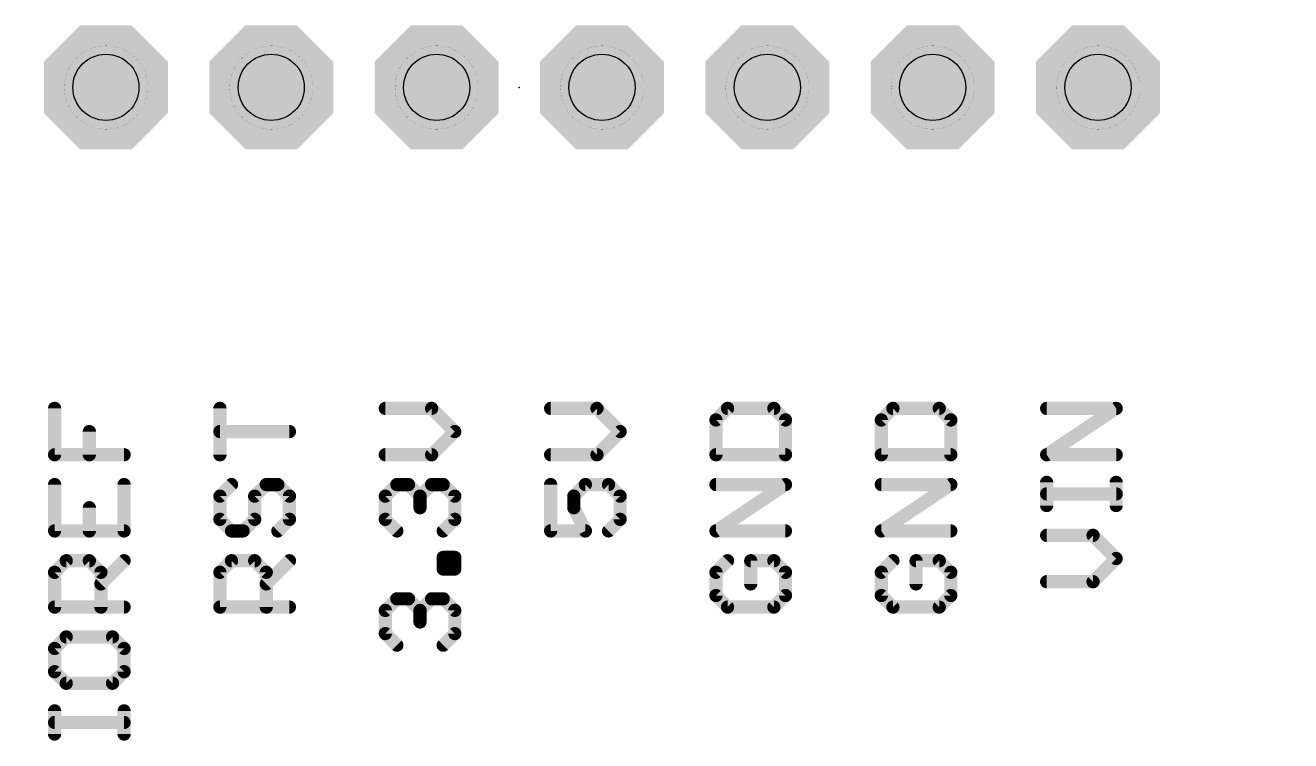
# Model space of a CAD drawing. Extents: x 66.3 to 141.1, y 15.2 to 91.4.
# Drawn here: x 83.47 to 102.91, y 19.05 to 30.04 of the extents above; entities that cross this region are included whole.
import ezdxf

# ---------------------------------------------------------------- set-up
doc = ezdxf.new("R2010")
doc.units = 0
for name, color, linetype in [('17', 110, 'CONTINUOUS'), ('21', 253, 'CONTINUOUS'), ('23', 53, 'CONTINUOUS'), ('29', 253, 'CONTINUOUS'), ('30', 253, 'CONTINUOUS'), ('44', 253, 'CONTINUOUS'), ('49', 253, 'CONTINUOUS'), ('50', 253, 'CONTINUOUS'), ('51', 253, 'CONTINUOUS')]:
    doc.layers.add(name, color=color, linetype=linetype)

# ---------------------------------------------------------------- blocks, each defined once
blk = doc.blocks.new('RECT')
blk.add_solid([(-0.5, -0.5), (0.5, -0.5), (-0.5, 0.5), (0.5, 0.5)])
blk = doc.blocks.new('OCTAGONP')
at = {"const_width": 0.5}
blk.add_lwpolyline([(-0.25, -0.1036), (-0.25, 0.1036), (-0.1036, 0.25), (0.1036, 0.25), (0.25, 0.1036), (0.25, -0.1036), (0.1036, -0.25), (-0.1036, -0.25), (-0.25, -0.1036), (-0.25, 0.1036)], dxfattribs=at)
blk = doc.blocks.new('ROUNDP')
at = {"const_width": 0.5}
blk.add_lwpolyline([(0, -0.25, 1), (0, 0.25, 1), (0, -0.25)], format="xyb", dxfattribs=at)

msp = doc.modelspace()

# ---------------------------------------------------------------- linework, layer by layer
at = {"layer": '21', "const_width": 0.2032}
for points in [[(83.9207, 23.4432), (83.9207, 24.155)], [(86.4607, 23.4432), (86.4607, 24.155)], [(89.7125, 24.155), (89.0007, 24.155)], [(90.0684, 23.7991), (89.7125, 24.155)], [(92.2525, 24.155), (91.5407, 24.155)], [(92.6084, 23.7991), (92.2525, 24.155)], [(94.2586, 24.155), (94.0807, 23.9771)], [(94.9704, 24.155), (94.2586, 24.155)], [(95.1484, 23.9771), (94.9704, 24.155)], [(96.7986, 24.155), (96.6207, 23.9771)], [(97.5105, 24.155), (96.7986, 24.155)], [(97.6884, 23.9771), (97.5105, 24.155)], [(99.1607, 23.4432), (100.2284, 24.155)], [(100.2284, 24.155), (99.1607, 24.155)], [(94.0807, 23.9771), (94.0807, 23.4432)], [(95.1484, 23.4432), (95.1484, 23.9771)], [(96.6207, 23.9771), (96.6207, 23.4432)], [(97.6884, 23.4432), (97.6884, 23.9771)], [(84.4545, 23.4432), (84.4545, 23.7991)], [(87.5284, 23.7991), (86.4607, 23.7991)], [(89.7125, 23.4432), (90.0684, 23.7991)], [(92.2525, 23.4432), (92.6084, 23.7991)], [(84.9884, 23.4432), (83.9207, 23.4432)], [(89.0007, 23.4432), (89.7125, 23.4432)], [(91.5407, 23.4432), (92.2525, 23.4432)], [(94.0807, 23.4432), (95.1484, 23.4432)], [(96.6207, 23.4432), (97.6884, 23.4432)], [(100.2284, 23.4432), (99.1607, 23.4432)], [(83.9207, 22.9856), (83.9207, 22.2738)], [(84.9884, 22.2738), (84.9884, 22.9856)], [(86.6386, 22.9856), (86.4607, 22.8077)], [(86.9945, 22.8077), (87.1725, 22.9856)], [(87.1725, 22.9856), (87.3505, 22.9856)], [(87.3505, 22.9856), (87.5284, 22.8077)], [(89.0007, 22.8077), (89.1786, 22.9856)], [(89.1786, 22.9856), (89.3566, 22.9856)], [(89.3566, 22.9856), (89.5345, 22.8077)], [(89.5345, 22.8077), (89.7125, 22.9856)], [(89.7125, 22.9856), (89.8905, 22.9856)], [(89.8905, 22.9856), (90.0684, 22.8077)], [(91.5407, 22.9856), (91.5407, 22.2738)], [(91.8966, 22.8077), (92.0745, 22.9856)], [(92.0745, 22.9856), (92.4305, 22.9856)], [(92.4305, 22.9856), (92.6084, 22.8077)], [(94.0807, 22.2738), (95.1484, 22.9856)], [(95.1484, 22.9856), (94.0807, 22.9856)], [(96.6207, 22.2738), (97.6884, 22.9856)], [(97.6884, 22.9856), (96.6207, 22.9856)], [(99.1607, 22.6636), (99.1607, 23.0195)], [(100.2284, 22.8416), (99.1607, 22.8416)], [(100.2284, 22.6636), (100.2284, 23.0195)], [(86.4607, 22.8077), (86.4607, 22.4518)], [(86.9945, 22.4518), (86.9945, 22.8077)], [(87.5284, 22.8077), (87.5284, 22.4518)], [(89.0007, 22.4517), (89.0007, 22.8077)], [(89.5345, 22.8077), (89.5345, 22.6297)], [(90.0684, 22.8077), (90.0684, 22.4517)], [(91.8966, 22.6297), (91.8966, 22.8077)], [(92.6084, 22.8077), (92.6084, 22.4518)], [(84.4545, 22.2738), (84.4545, 22.6297)], [(86.4607, 22.4518), (86.6386, 22.2738)], [(86.8166, 22.2738), (86.9945, 22.4518)], [(87.5284, 22.4518), (87.3505, 22.2738)], [(89.1786, 22.2738), (89.0007, 22.4517)], [(90.0684, 22.4517), (89.8905, 22.2738)], [(92.0745, 22.2738), (91.8966, 22.6297)], [(92.6084, 22.4518), (92.4305, 22.2738)], [(83.9207, 22.2738), (84.9884, 22.2738)], [(86.6386, 22.2738), (86.8166, 22.2738)], [(91.5407, 22.2738), (92.0745, 22.2738)], [(95.1484, 22.2738), (94.0807, 22.2738)], [(97.6884, 22.2738), (96.6207, 22.2738)], [(99.8725, 22.206), (99.1607, 22.206)], [(100.2284, 21.8501), (99.8725, 22.206)], [(89.8905, 21.6891), (89.8905, 21.8671)], [(89.8905, 21.8671), (90.0684, 21.8671)], [(90.0684, 21.8671), (90.0684, 21.6891)], [(83.9207, 21.6383), (84.0986, 21.8162)], [(84.0986, 21.8162), (84.4545, 21.8162)], [(84.4545, 21.8162), (84.6325, 21.6383)], [(84.6325, 21.4603), (84.9884, 21.8162)], [(86.4607, 21.6383), (86.6386, 21.8162)], [(86.6386, 21.8162), (86.9945, 21.8162)], [(86.9945, 21.8162), (87.1725, 21.6383)], [(87.1725, 21.4603), (87.5284, 21.8162)], [(90.0684, 21.6891), (89.8905, 21.6891)], [(94.2586, 21.8162), (94.0807, 21.6383)], [(94.9704, 21.8162), (94.6145, 21.8162)], [(94.6145, 21.8162), (94.6145, 21.4603)], [(95.1484, 21.6383), (94.9704, 21.8162)], [(96.7986, 21.8162), (96.6207, 21.6383)], [(97.5105, 21.8162), (97.1545, 21.8162)], [(97.1545, 21.8162), (97.1545, 21.4603)], [(97.6884, 21.6383), (97.5105, 21.8162)], [(99.8725, 21.4942), (100.2284, 21.8501)], [(83.9207, 21.1044), (83.9207, 21.6383)], [(84.6325, 21.6383), (84.6325, 21.1044)], [(86.4607, 21.1044), (86.4607, 21.6383)], [(87.1725, 21.6383), (87.1725, 21.1044)], [(94.0807, 21.6383), (94.0807, 21.2824)], [(95.1484, 21.2824), (95.1484, 21.6383)], [(96.6207, 21.6383), (96.6207, 21.2824)], [(97.6884, 21.2824), (97.6884, 21.6383)], [(99.1607, 21.4942), (99.8725, 21.4942)], [(94.0807, 21.2824), (94.2586, 21.1044)], [(94.9704, 21.1044), (95.1484, 21.2824)], [(96.6207, 21.2824), (96.7986, 21.1044)], [(97.5105, 21.1044), (97.6884, 21.2824)], [(84.9884, 21.1044), (83.9207, 21.1044)], [(87.5284, 21.1044), (86.4607, 21.1044)], [(89.0007, 21.0536), (89.1786, 21.2315)], [(89.1786, 21.2315), (89.3566, 21.2315)], [(89.3566, 21.2315), (89.5345, 21.0536)], [(89.5345, 21.0536), (89.7125, 21.2315)], [(89.7125, 21.2315), (89.8905, 21.2315)], [(89.8905, 21.2315), (90.0684, 21.0536)], [(94.2586, 21.1044), (94.9704, 21.1044)], [(96.7986, 21.1044), (97.5105, 21.1044)], [(89.0007, 20.6977), (89.0007, 21.0536)], [(89.5345, 21.0536), (89.5345, 20.8756)], [(90.0684, 21.0536), (90.0684, 20.6977)], [(89.1786, 20.5197), (89.0007, 20.6977)], [(90.0684, 20.6977), (89.8905, 20.5197)], [(84.0986, 20.6468), (83.9207, 20.4689)], [(84.8105, 20.6468), (84.0986, 20.6468)], [(84.9884, 20.4689), (84.8105, 20.6468)], [(83.9207, 20.4689), (83.9207, 20.113)], [(84.9884, 20.113), (84.9884, 20.4689)], [(83.9207, 20.113), (84.0986, 19.935)], [(84.0986, 19.935), (84.8105, 19.935)], [(84.8105, 19.935), (84.9884, 20.113)], [(83.9207, 19.1554), (83.9207, 19.5113)], [(84.9884, 19.1554), (84.9884, 19.5113)], [(84.9884, 19.3334), (83.9207, 19.3334)]]:
    msp.add_lwpolyline(points, dxfattribs=at)
at = {"layer": '21', "const_width": 0.1016}
for points in [[(83.9715, 24.155, 1), (83.8699, 24.155)], [(86.5115, 24.155, 1), (86.4099, 24.155)], [(89.0007, 24.2058, 1), (89.0007, 24.1042)], [(89.7484, 24.1909, 1), (89.6766, 24.1191)], [(89.7125, 24.1042, 1), (89.7125, 24.2058)], [(91.5407, 24.2058, 1), (91.5407, 24.1042)], [(92.2884, 24.1909, 1), (92.2166, 24.1191)], [(92.2525, 24.1042, 1), (92.2525, 24.2058)], [(94.2586, 24.2058, 1), (94.2586, 24.1042)], [(94.2946, 24.1191, 1), (94.2227, 24.1909)], [(95.0064, 24.1909, 1), (94.9345, 24.1191)], [(94.9704, 24.1042, 1), (94.9704, 24.2058)], [(96.7986, 24.2058, 1), (96.7986, 24.1042)], [(96.8346, 24.1191, 1), (96.7627, 24.1909)], [(97.5464, 24.1909, 1), (97.4745, 24.1191)], [(97.5105, 24.1042, 1), (97.5105, 24.2058)], [(99.1607, 24.2058, 1), (99.1607, 24.1042)], [(100.2566, 24.1127, 1), (100.2002, 24.1973)], [(100.2284, 24.1042, 1), (100.2284, 24.2058)], [(94.1315, 23.9771, 1), (94.0299, 23.9771)], [(94.0448, 24.013, 1), (94.1166, 23.9411)], [(95.1992, 23.9771, 1), (95.0976, 23.9771)], [(95.1125, 23.9411, 1), (95.1843, 24.013)], [(96.6715, 23.9771, 1), (96.5699, 23.9771)], [(96.5848, 24.013, 1), (96.6566, 23.9411)], [(97.7392, 23.9771, 1), (97.6376, 23.9771)], [(97.6525, 23.9411, 1), (97.7243, 24.013)], [(84.5053, 23.7991, 1), (84.4037, 23.7991)], [(86.4607, 23.8499, 1), (86.4607, 23.7483)], [(87.5284, 23.7483, 1), (87.5284, 23.8499)], [(90.1043, 23.7632, 1), (90.0325, 23.835)], [(90.0325, 23.7632, 1), (90.1043, 23.835)], [(92.6443, 23.7632, 1), (92.5725, 23.835)], [(92.5725, 23.7632, 1), (92.6443, 23.835)], [(83.9207, 23.494, 1), (83.9207, 23.3924)], [(84.9884, 23.3924, 1), (84.9884, 23.494)], [(89.0007, 23.494, 1), (89.0007, 23.3924)], [(89.6766, 23.4791, 1), (89.7484, 23.4073)], [(89.7125, 23.3924, 1), (89.7125, 23.494)], [(91.5407, 23.494, 1), (91.5407, 23.3924)], [(92.2166, 23.4791, 1), (92.2884, 23.4073)], [(92.2525, 23.3924, 1), (92.2525, 23.494)], [(94.0807, 23.494, 1), (94.0807, 23.3924)], [(95.1484, 23.3924, 1), (95.1484, 23.494)], [(96.6207, 23.494, 1), (96.6207, 23.3924)], [(97.6884, 23.3924, 1), (97.6884, 23.494)], [(99.1607, 23.494, 1), (99.1607, 23.3924)], [(99.1325, 23.4855, 1), (99.1889, 23.4009)], [(100.2284, 23.3924, 1), (100.2284, 23.494)], [(83.8699, 23.4432, 1), (83.9715, 23.4432)], [(84.4037, 23.4432, 1), (84.5053, 23.4432)], [(86.4099, 23.4432, 1), (86.5115, 23.4432)], [(94.0299, 23.4432, 1), (94.1315, 23.4432)], [(95.0976, 23.4432, 1), (95.1992, 23.4432)], [(96.5699, 23.4432, 1), (96.6715, 23.4432)], [(97.6376, 23.4432, 1), (97.7392, 23.4432)], [(83.9715, 22.9856, 1), (83.8699, 22.9856)], [(85.0392, 22.9856, 1), (84.9376, 22.9856)], [(86.6746, 22.9497, 1), (86.6027, 23.0215)], [(87.1725, 23.0364, 1), (87.1725, 22.9348)], [(87.2084, 22.9497, 1), (87.1366, 23.0215)], [(87.3864, 23.0215, 1), (87.3145, 22.9497)], [(87.3505, 22.9348, 1), (87.3505, 23.0364)], [(89.1786, 23.0364, 1), (89.1786, 22.9348)], [(89.2146, 22.9497, 1), (89.1427, 23.0215)], [(89.3925, 23.0215, 1), (89.3207, 22.9497)], [(89.3566, 22.9348, 1), (89.3566, 23.0364)], [(89.7125, 23.0364, 1), (89.7125, 22.9348)], [(89.7484, 22.9497, 1), (89.6766, 23.0215)], [(89.9264, 23.0215, 1), (89.8545, 22.9497)], [(89.8905, 22.9348, 1), (89.8905, 23.0364)], [(91.5915, 22.9856, 1), (91.4899, 22.9856)], [(92.0745, 23.0364, 1), (92.0745, 22.9348)], [(92.1105, 22.9497, 1), (92.0386, 23.0215)], [(92.4664, 23.0215, 1), (92.3945, 22.9497)], [(92.4305, 22.9348, 1), (92.4305, 23.0364)], [(94.0807, 23.0364, 1), (94.0807, 22.9348)], [(95.1766, 22.9433, 1), (95.1202, 23.0279)], [(95.1484, 22.9348, 1), (95.1484, 23.0364)], [(96.6207, 23.0364, 1), (96.6207, 22.9348)], [(97.7166, 22.9433, 1), (97.6602, 23.0279)], [(97.6884, 22.9348, 1), (97.6884, 23.0364)], [(99.2115, 23.0195, 1), (99.1099, 23.0195)], [(99.1607, 22.8924, 1), (99.1607, 22.7908)], [(100.2792, 23.0195, 1), (100.1776, 23.0195)], [(100.2284, 22.7908, 1), (100.2284, 22.8924)], [(86.5115, 22.8077, 1), (86.4099, 22.8077)], [(86.4248, 22.8436, 1), (86.4966, 22.7717)], [(87.0453, 22.8077, 1), (86.9437, 22.8077)], [(86.9586, 22.8436, 1), (87.0305, 22.7717)], [(87.5792, 22.8077, 1), (87.4776, 22.8077)], [(87.4925, 22.7717, 1), (87.5643, 22.8436)], [(89.0515, 22.8077, 1), (88.9499, 22.8077)], [(88.9648, 22.8436, 1), (89.0366, 22.7717)], [(89.5853, 22.8077, 1), (89.4837, 22.8077)], [(89.4986, 22.8436, 1), (89.5705, 22.7717)], [(89.4986, 22.7717, 1), (89.5705, 22.8436)], [(90.1192, 22.8077, 1), (90.0176, 22.8077)], [(90.0325, 22.7717, 1), (90.1043, 22.8436)], [(91.9474, 22.8077, 1), (91.8458, 22.8077)], [(91.8607, 22.8436, 1), (91.9325, 22.7717)], [(92.6592, 22.8077, 1), (92.5576, 22.8077)], [(92.5725, 22.7717, 1), (92.6443, 22.8436)], [(84.5053, 22.6297, 1), (84.4037, 22.6297)], [(86.4966, 22.4877, 1), (86.4248, 22.4158)], [(87.0305, 22.4158, 1), (86.9586, 22.4877)], [(87.5643, 22.4158, 1), (87.4925, 22.4877)], [(89.0366, 22.4877, 1), (88.9648, 22.4158)], [(89.4837, 22.6297, 1), (89.5853, 22.6297)], [(90.1043, 22.4158, 1), (90.0325, 22.4877)], [(91.942, 22.6524, 1), (91.8512, 22.607)], [(91.8458, 22.6297, 1), (91.9474, 22.6297)], [(92.6443, 22.4158, 1), (92.5725, 22.4877)], [(99.1099, 22.6636, 1), (99.2115, 22.6636)], [(100.1776, 22.6636, 1), (100.2792, 22.6636)], [(83.9207, 22.3246, 1), (83.9207, 22.223)], [(84.9884, 22.223, 1), (84.9884, 22.3246)], [(86.4099, 22.4518, 1), (86.5115, 22.4518)], [(86.6386, 22.3246, 1), (86.6386, 22.223)], [(86.6027, 22.2379, 1), (86.6746, 22.3097)], [(86.7807, 22.3097, 1), (86.8525, 22.2379)], [(86.8166, 22.223, 1), (86.8166, 22.3246)], [(86.9437, 22.4518, 1), (87.0453, 22.4518)], [(87.3145, 22.3097, 1), (87.3864, 22.2379)], [(87.4776, 22.4518, 1), (87.5792, 22.4518)], [(88.9499, 22.4517, 1), (89.0515, 22.4517)], [(89.1427, 22.2379, 1), (89.2146, 22.3097)], [(89.8545, 22.3097, 1), (89.9264, 22.2379)], [(90.0176, 22.4517, 1), (90.1192, 22.4517)], [(91.5407, 22.3246, 1), (91.5407, 22.223)], [(92.0745, 22.223, 1), (92.0745, 22.3246)], [(92.3945, 22.3097, 1), (92.4664, 22.2379)], [(92.5576, 22.4518, 1), (92.6592, 22.4518)], [(94.0807, 22.3246, 1), (94.0807, 22.223)], [(94.0525, 22.3161, 1), (94.1089, 22.2315)], [(95.1484, 22.223, 1), (95.1484, 22.3246)], [(96.6207, 22.3246, 1), (96.6207, 22.223)], [(96.5925, 22.3161, 1), (96.6489, 22.2315)], [(97.6884, 22.223, 1), (97.6884, 22.3246)], [(83.8699, 22.2738, 1), (83.9715, 22.2738)], [(84.4037, 22.2738, 1), (84.5053, 22.2738)], [(84.9376, 22.2738, 1), (85.0392, 22.2738)], [(91.4899, 22.2738, 1), (91.5915, 22.2738)], [(92.0291, 22.2511, 1), (92.12, 22.2965)], [(99.1607, 22.2568, 1), (99.1607, 22.1552)], [(99.9084, 22.2419, 1), (99.8366, 22.1701)], [(99.8725, 22.1552, 1), (99.8725, 22.2568)], [(89.9412, 21.8671, 1), (89.8397, 21.8671)], [(89.8905, 21.9179, 1), (89.8905, 21.8163)], [(90.1192, 21.8671, 1), (90.0176, 21.8671)], [(90.0684, 21.8163, 1), (90.0684, 21.9179)], [(84.0986, 21.867, 1), (84.0986, 21.7654)], [(84.1346, 21.7803, 1), (84.0627, 21.8521)], [(84.4905, 21.8521, 1), (84.4186, 21.7803)], [(84.4545, 21.7654, 1), (84.4545, 21.867)], [(85.0243, 21.7803, 1), (84.9525, 21.8521)], [(86.6386, 21.867, 1), (86.6386, 21.7654)], [(86.6746, 21.7803, 1), (86.6027, 21.8521)], [(87.0305, 21.8521, 1), (86.9586, 21.7803)], [(86.9945, 21.7654, 1), (86.9945, 21.867)], [(87.5643, 21.7803, 1), (87.4925, 21.8521)], [(89.8905, 21.7399, 1), (89.8905, 21.6383)], [(90.0684, 21.6383, 1), (90.0684, 21.7399)], [(94.2946, 21.7803, 1), (94.2227, 21.8521)], [(94.6145, 21.867, 1), (94.6145, 21.7654)], [(94.6653, 21.8162, 1), (94.5637, 21.8162)], [(95.0064, 21.8521, 1), (94.9345, 21.7803)], [(94.9704, 21.7654, 1), (94.9704, 21.867)], [(96.8346, 21.7803, 1), (96.7627, 21.8521)], [(97.1545, 21.867, 1), (97.1545, 21.7654)], [(97.2053, 21.8162, 1), (97.1037, 21.8162)], [(97.5464, 21.8521, 1), (97.4745, 21.7803)], [(97.5105, 21.7654, 1), (97.5105, 21.867)], [(100.2643, 21.8142, 1), (100.1925, 21.886)], [(100.1925, 21.8142, 1), (100.2643, 21.886)], [(83.9715, 21.6383, 1), (83.8699, 21.6383)], [(83.8848, 21.6742, 1), (83.9566, 21.6023)], [(84.6833, 21.6383, 1), (84.5817, 21.6383)], [(84.5966, 21.6023, 1), (84.6684, 21.6742)], [(86.5115, 21.6383, 1), (86.4099, 21.6383)], [(86.4248, 21.6742, 1), (86.4966, 21.6023)], [(87.2233, 21.6383, 1), (87.1217, 21.6383)], [(87.1366, 21.6023, 1), (87.2084, 21.6742)], [(89.8397, 21.6891, 1), (89.9412, 21.6891)], [(90.0176, 21.6891, 1), (90.1192, 21.6891)], [(94.1315, 21.6383, 1), (94.0299, 21.6383)], [(94.0448, 21.6742, 1), (94.1166, 21.6023)], [(95.1992, 21.6383, 1), (95.0976, 21.6383)], [(95.1125, 21.6023, 1), (95.1843, 21.6742)], [(96.6715, 21.6383, 1), (96.5699, 21.6383)], [(96.5848, 21.6742, 1), (96.6566, 21.6023)], [(97.7392, 21.6383, 1), (97.6376, 21.6383)], [(97.6525, 21.6023, 1), (97.7243, 21.6742)], [(99.1607, 21.545, 1), (99.1607, 21.4434)], [(99.8366, 21.5301, 1), (99.9084, 21.4583)], [(99.8725, 21.4434, 1), (99.8725, 21.545)], [(84.5966, 21.4962, 1), (84.6684, 21.4244)], [(87.1366, 21.4962, 1), (87.2084, 21.4244)], [(94.1166, 21.3183, 1), (94.0448, 21.2464)], [(94.5637, 21.4603, 1), (94.6653, 21.4603)], [(95.1843, 21.2464, 1), (95.1125, 21.3183)], [(96.6566, 21.3183, 1), (96.5848, 21.2464)], [(97.1037, 21.4603, 1), (97.2053, 21.4603)], [(97.7243, 21.2464, 1), (97.6525, 21.3183)], [(83.9207, 21.1552, 1), (83.9207, 21.0536)], [(84.9884, 21.0536, 1), (84.9884, 21.1552)], [(86.4607, 21.1552, 1), (86.4607, 21.0536)], [(87.5284, 21.0536, 1), (87.5284, 21.1552)], [(89.1786, 21.2823, 1), (89.1786, 21.1807)], [(89.2146, 21.1956, 1), (89.1427, 21.2674)], [(89.3925, 21.2674, 1), (89.3207, 21.1956)], [(89.3566, 21.1807, 1), (89.3566, 21.2823)], [(89.7125, 21.2823, 1), (89.7125, 21.1807)], [(89.7484, 21.1956, 1), (89.6766, 21.2674)], [(89.9264, 21.2674, 1), (89.8545, 21.1956)], [(89.8905, 21.1807, 1), (89.8905, 21.2823)], [(94.0299, 21.2824, 1), (94.1315, 21.2824)], [(94.2586, 21.1552, 1), (94.2586, 21.0536)], [(94.2227, 21.0685, 1), (94.2946, 21.1403)], [(94.9345, 21.1403, 1), (95.0064, 21.0685)], [(94.9704, 21.0536, 1), (94.9704, 21.1552)], [(95.0976, 21.2824, 1), (95.1992, 21.2824)], [(96.5699, 21.2824, 1), (96.6715, 21.2824)], [(96.7986, 21.1552, 1), (96.7986, 21.0536)], [(96.7627, 21.0685, 1), (96.8346, 21.1403)], [(97.4745, 21.1403, 1), (97.5464, 21.0685)], [(97.5105, 21.0536, 1), (97.5105, 21.1552)], [(97.6376, 21.2824, 1), (97.7392, 21.2824)], [(83.8699, 21.1044, 1), (83.9715, 21.1044)], [(84.5817, 21.1044, 1), (84.6833, 21.1044)], [(86.4099, 21.1044, 1), (86.5115, 21.1044)], [(87.1217, 21.1044, 1), (87.2233, 21.1044)], [(89.0515, 21.0536, 1), (88.9499, 21.0536)], [(88.9648, 21.0895, 1), (89.0366, 21.0176)], [(89.5853, 21.0536, 1), (89.4837, 21.0536)], [(89.4986, 21.0895, 1), (89.5705, 21.0176)], [(89.4986, 21.0176, 1), (89.5705, 21.0895)], [(90.1192, 21.0536, 1), (90.0176, 21.0536)], [(90.0325, 21.0176, 1), (90.1043, 21.0895)], [(89.0366, 20.7336, 1), (88.9648, 20.6617)], [(89.4837, 20.8756, 1), (89.5853, 20.8756)], [(90.1043, 20.6617, 1), (90.0325, 20.7336)], [(84.0986, 20.6976, 1), (84.0986, 20.596)], [(84.1346, 20.6109, 1), (84.0627, 20.6827)], [(84.8464, 20.6827, 1), (84.7745, 20.6109)], [(84.8105, 20.596, 1), (84.8105, 20.6976)], [(88.9499, 20.6977, 1), (89.0515, 20.6977)], [(89.1427, 20.4838, 1), (89.2146, 20.5556)], [(89.8545, 20.5556, 1), (89.9264, 20.4838)], [(90.0176, 20.6977, 1), (90.1192, 20.6977)], [(83.9715, 20.4689, 1), (83.8699, 20.4689)], [(83.8848, 20.5048, 1), (83.9566, 20.4329)], [(85.0392, 20.4689, 1), (84.9376, 20.4689)], [(84.9525, 20.4329, 1), (85.0243, 20.5048)], [(83.9566, 20.1489, 1), (83.8848, 20.077)], [(83.8699, 20.113, 1), (83.9715, 20.113)], [(84.0986, 19.9858, 1), (84.0986, 19.8842)], [(84.0627, 19.8991, 1), (84.1346, 19.9709)], [(84.7745, 19.9709, 1), (84.8464, 19.8991)], [(84.8105, 19.8842, 1), (84.8105, 19.9858)], [(84.9376, 20.113, 1), (85.0392, 20.113)], [(85.0243, 20.077, 1), (84.9525, 20.1489)], [(83.9715, 19.5113, 1), (83.8699, 19.5113)], [(85.0392, 19.5113, 1), (84.9376, 19.5113)], [(83.9207, 19.3842, 1), (83.9207, 19.2826)], [(84.9884, 19.2826, 1), (84.9884, 19.3842)], [(83.8699, 19.1554, 1), (83.9715, 19.1554)], [(84.9376, 19.1554, 1), (85.0392, 19.1554)]]:
    msp.add_lwpolyline(points, format="xyb", dxfattribs=at)
at = {"layer": '23'}
msp.add_point((91.059, 29.083), dxfattribs=at)
at = {"layer": '44'}
for centre in [(84.709, 29.083), (87.249, 29.083), (89.789, 29.083), (92.329, 29.083), (94.869, 29.083), (97.409, 29.083), (99.949, 29.083)]:
    msp.add_circle(centre, 0.508, dxfattribs=at)
at = {"layer": '49', "const_width": 0.001}
for points in [[(84.711, 28.441, 1), (84.711, 29.721, 1), (84.711, 28.441)], [(87.251, 28.441, 1), (87.251, 29.721, 1), (87.251, 28.441)], [(89.791, 28.441, 1), (89.791, 29.721, 1), (89.791, 28.441)], [(92.331, 28.441, 1), (92.331, 29.721, 1), (92.331, 28.441)], [(94.871, 28.441, 1), (94.871, 29.721, 1), (94.871, 28.441)], [(97.411, 28.441, 1), (97.411, 29.721, 1), (97.411, 28.441)], [(99.951, 28.441, 1), (99.951, 29.721, 1), (99.951, 28.441)]]:
    msp.add_lwpolyline(points, format="xyb", dxfattribs=at)
at = {"layer": '50', "const_width": 0.001}
msp.add_lwpolyline([(118.364, 25.4), (68.834, 25.4)], dxfattribs=at)

# ---------------------------------------------------------------- block references
at = {"layer": '17', "rotation": 270}
for name, p, xscale, yscale in [('OCTAGONP', (84.709, 29.083), 1.778, 1.778), ('OCTAGONP', (84.709, 29.083), 1.778, 1.778), ('OCTAGONP', (87.249, 29.083), 1.778, 1.778), ('OCTAGONP', (87.249, 29.083), 1.778, 1.778), ('OCTAGONP', (89.789, 29.083), 1.778, 1.778), ('OCTAGONP', (89.789, 29.083), 1.778, 1.778), ('OCTAGONP', (92.329, 29.083), 1.778, 1.778), ('OCTAGONP', (92.329, 29.083), 1.778, 1.778), ('OCTAGONP', (94.869, 29.083), 1.778, 1.778), ('OCTAGONP', (94.869, 29.083), 1.778, 1.778), ('OCTAGONP', (97.409, 29.083), 1.778, 1.778), ('OCTAGONP', (97.409, 29.083), 1.778, 1.778), ('OCTAGONP', (99.949, 29.083), 1.778, 1.778), ('OCTAGONP', (99.949, 29.083), 1.778, 1.778), ('ROUNDP', (84.709, 29.083), 1.524, 1.524), ('ROUNDP', (84.709, 29.083), 1.524, 1.524), ('ROUNDP', (84.709, 29.083), 1.524, 1.524), ('ROUNDP', (84.709, 29.083), 1.524, 1.524), ('ROUNDP', (84.709, 29.083), 1.524, 1.524), ('ROUNDP', (84.709, 29.083), 1.524, 1.524), ('ROUNDP', (84.709, 29.083), 1.524, 1.524), ('ROUNDP', (84.709, 29.083), 1.524, 1.524), ('ROUNDP', (84.709, 29.083), 1.524, 1.524), ('ROUNDP', (84.709, 29.083), 1.524, 1.524), ('ROUNDP', (84.709, 29.083), 1.524, 1.524), ('ROUNDP', (84.709, 29.083), 1.524, 1.524), ('ROUNDP', (87.249, 29.083), 1.524, 1.524), ('ROUNDP', (87.249, 29.083), 1.524, 1.524), ('ROUNDP', (87.249, 29.083), 1.524, 1.524), ('ROUNDP', (87.249, 29.083), 1.524, 1.524), ('ROUNDP', (87.249, 29.083), 1.524, 1.524), ('ROUNDP', (87.249, 29.083), 1.524, 1.524), ('ROUNDP', (87.249, 29.083), 1.524, 1.524), ('ROUNDP', (87.249, 29.083), 1.524, 1.524), ('ROUNDP', (87.249, 29.083), 1.524, 1.524), ('ROUNDP', (87.249, 29.083), 1.524, 1.524), ('ROUNDP', (87.249, 29.083), 1.524, 1.524), ('ROUNDP', (87.249, 29.083), 1.524, 1.524), ('ROUNDP', (89.789, 29.083), 1.524, 1.524), ('ROUNDP', (89.789, 29.083), 1.524, 1.524), ('ROUNDP', (89.789, 29.083), 1.524, 1.524), ('ROUNDP', (89.789, 29.083), 1.524, 1.524), ('ROUNDP', (89.789, 29.083), 1.524, 1.524), ('ROUNDP', (89.789, 29.083), 1.524, 1.524), ('ROUNDP', (89.789, 29.083), 1.524, 1.524), ('ROUNDP', (89.789, 29.083), 1.524, 1.524), ('ROUNDP', (89.789, 29.083), 1.524, 1.524), ('ROUNDP', (89.789, 29.083), 1.524, 1.524), ('ROUNDP', (89.789, 29.083), 1.524, 1.524), ('ROUNDP', (89.789, 29.083), 1.524, 1.524), ('ROUNDP', (92.329, 29.083), 1.524, 1.524), ('ROUNDP', (92.329, 29.083), 1.524, 1.524), ('ROUNDP', (92.329, 29.083), 1.524, 1.524), ('ROUNDP', (92.329, 29.083), 1.524, 1.524), ('ROUNDP', (92.329, 29.083), 1.524, 1.524), ('ROUNDP', (92.329, 29.083), 1.524, 1.524), ('ROUNDP', (92.329, 29.083), 1.524, 1.524), ('ROUNDP', (92.329, 29.083), 1.524, 1.524), ('ROUNDP', (92.329, 29.083), 1.524, 1.524), ('ROUNDP', (92.329, 29.083), 1.524, 1.524), ('ROUNDP', (92.329, 29.083), 1.524, 1.524), ('ROUNDP', (92.329, 29.083), 1.524, 1.524), ('ROUNDP', (94.869, 29.083), 1.524, 1.524), ('ROUNDP', (94.869, 29.083), 1.524, 1.524), ('ROUNDP', (94.869, 29.083), 1.524, 1.524), ('ROUNDP', (94.869, 29.083), 1.524, 1.524), ('ROUNDP', (94.869, 29.083), 1.524, 1.524), ('ROUNDP', (94.869, 29.083), 1.524, 1.524), ('ROUNDP', (94.869, 29.083), 1.524, 1.524), ('ROUNDP', (94.869, 29.083), 1.524, 1.524), ('ROUNDP', (94.869, 29.083), 1.524, 1.524), ('ROUNDP', (94.869, 29.083), 1.524, 1.524), ('ROUNDP', (94.869, 29.083), 1.524, 1.524), ('ROUNDP', (94.869, 29.083), 1.524, 1.524), ('ROUNDP', (97.409, 29.083), 1.524, 1.524), ('ROUNDP', (97.409, 29.083), 1.524, 1.524), ('ROUNDP', (97.409, 29.083), 1.524, 1.524), ('ROUNDP', (97.409, 29.083), 1.524, 1.524), ('ROUNDP', (97.409, 29.083), 1.524, 1.524), ('ROUNDP', (97.409, 29.083), 1.524, 1.524), ('ROUNDP', (97.409, 29.083), 1.524, 1.524), ('ROUNDP', (97.409, 29.083), 1.524, 1.524), ('ROUNDP', (97.409, 29.083), 1.524, 1.524), ('ROUNDP', (97.409, 29.083), 1.524, 1.524), ('ROUNDP', (97.409, 29.083), 1.524, 1.524), ('ROUNDP', (97.409, 29.083), 1.524, 1.524), ('ROUNDP', (99.949, 29.083), 1.524, 1.524), ('ROUNDP', (99.949, 29.083), 1.524, 1.524), ('ROUNDP', (99.949, 29.083), 1.524, 1.524), ('ROUNDP', (99.949, 29.083), 1.524, 1.524), ('ROUNDP', (99.949, 29.083), 1.524, 1.524), ('ROUNDP', (99.949, 29.083), 1.524, 1.524), ('ROUNDP', (99.949, 29.083), 1.524, 1.524), ('ROUNDP', (99.949, 29.083), 1.524, 1.524), ('ROUNDP', (99.949, 29.083), 1.524, 1.524), ('ROUNDP', (99.949, 29.083), 1.524, 1.524), ('ROUNDP', (99.949, 29.083), 1.524, 1.524), ('ROUNDP', (99.949, 29.083), 1.524, 1.524)]:
    msp.add_blockref(name, p, dxfattribs=dict(at, xscale=xscale, yscale=yscale))
at = {"layer": '29', "xscale": 1.905, "yscale": 1.905, "rotation": 270}
for p in [(84.709, 29.083), (87.249, 29.083), (89.789, 29.083), (92.329, 29.083), (94.869, 29.083), (97.409, 29.083), (99.949, 29.083)]:
    msp.add_blockref('OCTAGONP', p, dxfattribs=at)
at = {"layer": '30', "xscale": 1.905, "yscale": 1.905, "rotation": 270}
for p in [(84.709, 29.083), (87.249, 29.083), (89.789, 29.083), (92.329, 29.083), (94.869, 29.083), (97.409, 29.083), (99.949, 29.083)]:
    msp.add_blockref('OCTAGONP', p, dxfattribs=at)
at = {"layer": '51', "xscale": 0.508, "yscale": 0.508, "rotation": 180}
for p in [(84.709, 29.083), (87.249, 29.083), (89.789, 29.083), (92.329, 29.083), (94.869, 29.083), (97.409, 29.083), (99.949, 29.083)]:
    msp.add_blockref('RECT', p, dxfattribs=at)

doc.saveas('drawing.dxf')
